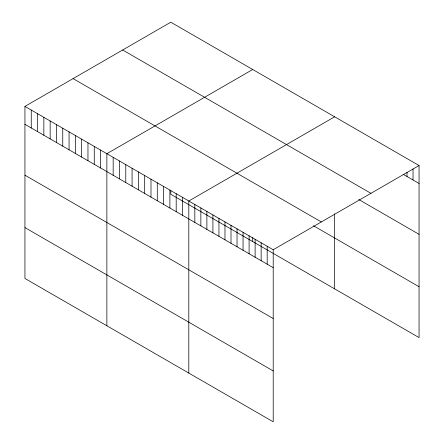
<?xml version="1.0" encoding="UTF-8"?>
<svg xmlns="http://www.w3.org/2000/svg" width="444" height="444" viewBox="0 0 444 444"><rect width="100%" height="100%" fill="white"/><g stroke="black" fill="none" stroke-linecap="round" stroke-linejoin="round"><path stroke-width="0.67" d="M24.942 106.405L273.21 249.739L273.21 421.8L24.942 278.466L24.942 106.405L170.79 22.2L419.058 165.534L419.058 337.595L170.79 194.261L170.79 190.298M252.719 69.503L106.871 153.707L106.871 325.763M334.648 116.8L188.8 201.004L188.8 373.065M273.21 249.739L419.058 165.534M403.163 174.287L419.058 183.461M122.661 49.989L370.929 193.323M358.763 199.517L419.058 234.327M73.071 78.616L321.339 221.956M313.447 225.757L419.058 286.73M24.942 124.331L273.21 267.665M24.942 175.197L273.21 318.531M24.942 227.6L273.21 370.934M413.031 168.948L413.031 179.981M406.998 172.366L406.998 176.501M334.648 213.758L334.648 288.861M267.183 246.259L267.183 264.186M261.15 242.779L261.15 260.706M255.122 239.299L255.122 257.226M252.719 237.596L252.719 241.558M249.095 235.82L249.095 253.746M243.062 232.334L243.062 250.261M237.035 228.854L237.035 246.781M231.002 225.374L231.002 243.301M224.975 221.895L224.975 239.821M218.948 218.409L218.948 236.336M212.915 214.929L212.915 232.856M206.887 211.449L206.887 229.376M200.86 207.97L200.86 225.896M194.827 204.49L194.827 222.416M182.495 197.369L182.495 215.296M176.196 193.728L176.196 211.655M169.891 190.093L169.891 208.02M163.592 186.452L163.592 204.379M157.287 182.811L157.287 200.738M150.988 179.176L150.988 197.103M144.683 175.535L144.683 193.462M138.384 171.9L138.384 189.827M132.079 168.259L132.079 186.186M125.78 164.619L125.78 182.551M119.475 160.983L119.475 178.91M113.17 157.343L113.17 175.269M100.566 150.066L100.566 167.993M94.267 146.431L94.267 164.358M87.962 142.79L87.962 160.717M81.663 139.15L81.663 157.076M75.358 135.514L75.358 153.441M69.059 131.874L69.059 149.8M62.754 128.238L62.754 146.165M56.455 124.598L56.455 142.524M50.15 120.957L50.15 138.883M43.851 117.321L43.851 135.248M37.546 113.681L37.546 131.607M31.247 110.045L31.247 127.972"/></g></svg>
